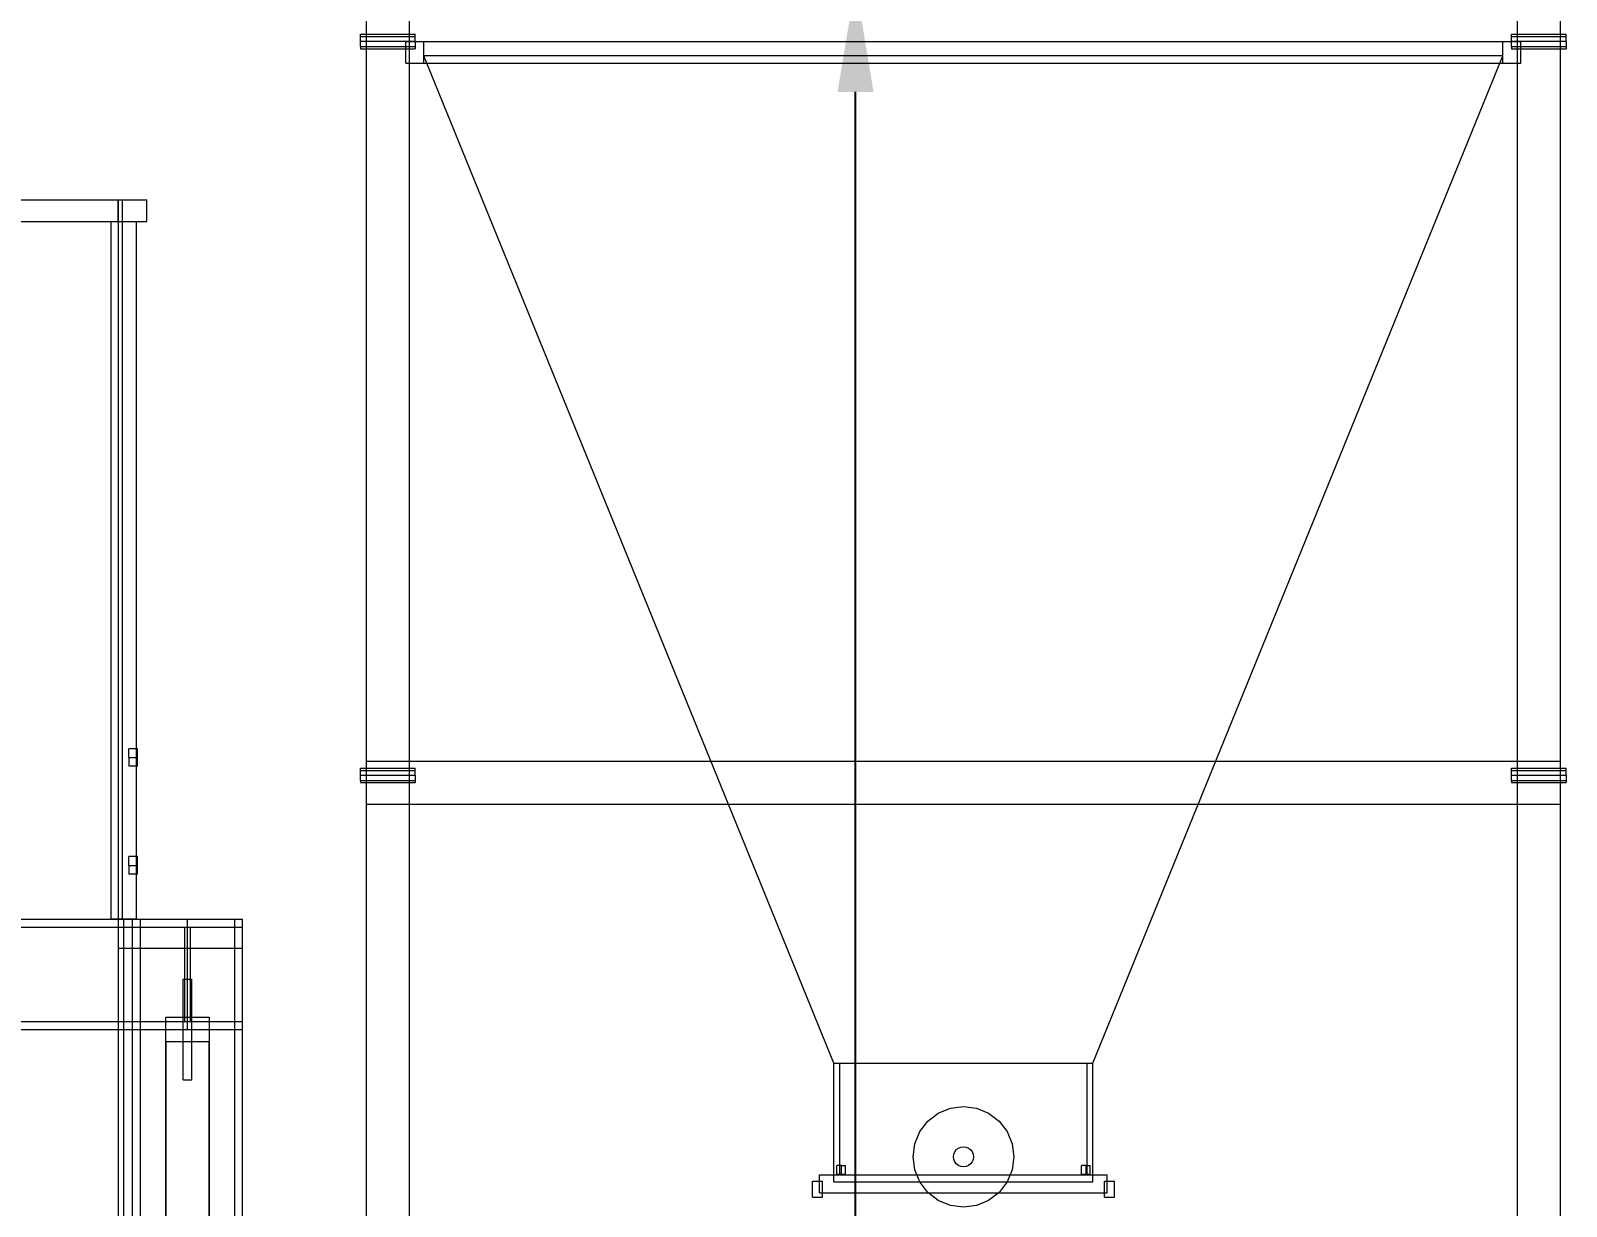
# Model space of a CAD drawing. Header units: millimetres. Extents: x -1970 to 34302, y -65268 to 6837.
# Drawn here: x 1603 to 3738, y -33099 to -31465 of the extents above; entities that cross this region are included whole.
import ezdxf

# ---------------------------------------------------------------- set-up
doc = ezdxf.new("R2010")
doc.units = ezdxf.units.MM
for name, color, linetype, lineweight in [('COTAS_P', 1, 'Continuous', 0), ('frontal_dosificador', 7, 'Continuous', 0), ('frontal_tolva', 7, 'Continuous', 0)]:
    doc.layers.add(name, color=color, linetype=linetype, lineweight=lineweight)
doc.dimstyles.new('R19_100', dxfattribs={"dimtxt": 250, "dimasz": 150, "dimexe": 150, "dimexo": 80, "dimgap": 100, "dimtad": 1, "dimtih": 1, "dimtoh": 1, "dimdsep": 46, "dimcen": 0.09, "dimadec": 0, "dimazin": 0, "dimtfac": 1, "dimtdec": 4, "dimtofl": 0, "dimtmove": 0, "dimatfit": 3, "dimfxl": 1, "dimtolj": 1, "dimtzin": 0, "dimarcsym": 0})

# ---------------------------------------------------------------- blocks, each defined once
blk = doc.blocks.new('*D36')
at = {"layer": 'COTAS_P', "color": 0, "lineweight": -2, "transparency": 16777216}
for p, q in [((2130, -31400), (2900, -31400)), ((2750, -33850), (2750, -31550)), ((2130, -34000), (2900, -34000))]:
    blk.add_line(p, q, dxfattribs=at)
at = {"layer": 'COTAS_P', "color": 0, "transparency": 16777216}
for points in [[(2725, -31550), (2775, -31550), (2750, -31400)], [(2725, -33850), (2775, -33850), (2750, -34000)]]:
    blk.add_solid(points, dxfattribs=at)
at = {"layer": 'Defpoints', "color": 0, "transparency": 16777216}
for p in [(2050, -31400), (2750, -31400), (2050, -34000)]:
    blk.add_point(p, dxfattribs=at)

msp = doc.modelspace()

# ---------------------------------------------------------------- linework, layer by layer
at = {"layer": 'frontal_dosificador'}
for p, q in [((2070, -33980), (2070, -31440)), ((2130, -33980), (2130, -31440)), ((3670, -33980), (3670, -31440)), ((3730, -33980), (3730, -31440)), ((2062, -31472.929), (2062, -31470)), ((2062, -31470), (2138, -31470)), ((2062, -31480), (2062, -31472.929)), ((2062, -31472.929), (2138, -31472.929)), ((2062, -31487.071), (2062, -31480)), ((2138, -31480), (2062, -31480)), ((2125, -31480), (2150, -31480)), ((2125, -31510), (2125, -31480)), ((2138, -31472.929), (2138, -31470)), ((2138, -31480), (2138, -31472.929)), ((2138, -31480), (2138, -31487.071)), ((2150, -31510), (2150, -31480)), ((2150, -31480), (3650, -31480)), ((3650, -31480), (3675, -31480)), ((3650, -31510), (3650, -31480)), ((3662, -31472.929), (3662, -31470)), ((3662, -31470), (3738, -31470)), ((3662, -31480), (3662, -31472.929)), ((3662, -31472.929), (3738, -31472.929)), ((3662, -31487.071), (3662, -31480)), ((3738, -31480), (3662, -31480)), ((3675, -31510), (3675, -31480)), ((3738, -31472.929), (3738, -31470)), ((3738, -31480), (3738, -31472.929)), ((3738, -31480), (3738, -31487.071)), ((2062, -31487.071), (2062, -31490)), ((2062, -31487.071), (2138, -31487.071)), ((2062, -31490), (2138, -31490)), ((2138, -31487.071), (2138, -31490)), ((2720, -32900), (2150, -31500)), ((3650, -31500), (2150, -31500)), ((3080, -32900), (3650, -31500)), ((3662, -31487.071), (3662, -31490)), ((3662, -31487.071), (3738, -31487.071)), ((3662, -31490), (3738, -31490)), ((3738, -31487.071), (3738, -31490)), ((2125, -31510), (2150, -31510)), ((2150, -31510), (3650, -31510)), ((3650, -31510), (3675, -31510)), ((2070, -32480), (2130, -32480)), ((2070, -32540), (2070, -32480)), ((2130, -32540), (2130, -32480)), ((2130, -32480), (3670, -32480)), ((3670, -32480), (3730, -32480)), ((3670, -32540), (3670, -32480)), ((3730, -32540), (3730, -32480)), ((2062, -32492.929), (2062, -32490)), ((2062, -32490), (2138, -32490)), ((2062, -32500), (2062, -32492.929)), ((2062, -32492.929), (2138, -32492.929)), ((2062, -32507.071), (2062, -32500)), ((2138, -32500), (2062, -32500)), ((2062, -32507.071), (2062, -32510)), ((2062, -32507.071), (2138, -32507.071)), ((2138, -32492.929), (2138, -32490)), ((2138, -32500), (2138, -32492.929)), ((2138, -32500), (2138, -32507.071)), ((2138, -32507.071), (2138, -32510)), ((3662, -32492.929), (3662, -32490)), ((3662, -32490), (3738, -32490)), ((3662, -32500), (3662, -32492.929)), ((3662, -32492.929), (3738, -32492.929)), ((3662, -32507.071), (3662, -32500)), ((3738, -32500), (3662, -32500)), ((3662, -32507.071), (3662, -32510)), ((3662, -32507.071), (3738, -32507.071)), ((3738, -32492.929), (3738, -32490)), ((3738, -32500), (3738, -32492.929)), ((3738, -32500), (3738, -32507.071)), ((3738, -32507.071), (3738, -32510)), ((2062, -32510), (2138, -32510)), ((3662, -32510), (3738, -32510)), ((2070, -32540), (2130, -32540)), ((2130, -32540), (3670, -32540)), ((3670, -32540), (3730, -32540)), ((2720, -32900), (3080, -32900)), ((2720, -33065), (2720, -32900)), ((2720, -32900), (2728, -32900)), ((2720, -33055), (2720, -32900)), ((2728, -33055), (2728, -32900)), ((3072, -32900), (3080, -32900)), ((3072, -33055), (3072, -32900)), ((3080, -33065), (3080, -32900)), ((3080, -33055), (3080, -32900)), ((2850.503, -32980.503), (2865, -32969.378)), ((2865, -32969.378), (2881.883, -32962.385)), ((2881.883, -32962.385), (2900, -32960)), ((2900, -32960), (2918.117, -32962.385)), ((2918.117, -32962.385), (2935, -32969.378)), ((2935, -32969.378), (2949.497, -32980.503)), ((2832.385, -33011.883), (2839.378, -32995)), ((2839.378, -32995), (2850.503, -32980.503)), ((2949.497, -32980.503), (2960.622, -32995)), ((2960.622, -32995), (2967.615, -33011.883)), ((2830, -33030), (2832.385, -33011.883)), ((2887.876, -33023), (2890.101, -33020.101)), ((2890.101, -33020.101), (2893, -33017.876)), ((2893, -33017.876), (2896.377, -33016.477)), ((2896.377, -33016.477), (2900, -33016)), ((2900, -33016), (2903.623, -33016.477)), ((2903.623, -33016.477), (2907, -33017.876)), ((2907, -33017.876), (2909.899, -33020.101)), ((2909.899, -33020.101), (2912.124, -33023)), ((2967.615, -33011.883), (2970, -33030)), ((2730, -33042), (2723.938, -33042)), ((2723.938, -33054), (2723.938, -33042)), ((2730, -33042), (2736.062, -33042)), ((2730, -33042), (2730, -33054)), ((2736.062, -33054), (2736.062, -33042)), ((2832.385, -33048.117), (2830, -33030)), ((2886, -33030), (2886.477, -33026.377)), ((2886.477, -33033.623), (2886, -33030)), ((2886.477, -33026.377), (2887.876, -33023)), ((2887.876, -33037), (2886.477, -33033.623)), ((2890.101, -33039.899), (2887.876, -33037)), ((2893, -33042.124), (2890.101, -33039.899)), ((2896.377, -33043.523), (2893, -33042.124)), ((2907, -33042.124), (2903.623, -33043.523)), ((2909.899, -33039.899), (2907, -33042.124)), ((2912.124, -33037), (2909.899, -33039.899)), ((2912.124, -33023), (2913.523, -33026.377)), ((2913.523, -33033.623), (2912.124, -33037)), ((2913.523, -33026.377), (2914, -33030)), ((2914, -33030), (2913.523, -33033.623)), ((2970, -33030), (2967.615, -33048.117)), ((3070, -33042), (3063.938, -33042)), ((3063.938, -33054), (3063.938, -33042)), ((3070, -33042), (3076.062, -33042)), ((3070, -33042), (3070, -33054)), ((3076.062, -33054), (3076.062, -33042)), ((2690, -33064), (2704, -33064)), ((2690, -33086), (2690, -33064)), ((2700, -33055), (3100, -33055)), ((2700, -33080), (2700, -33055)), ((2704, -33086), (2704, -33064)), ((2720, -33055), (2728, -33055)), ((2723.938, -33054), (2730, -33054)), ((2730, -33054), (2736.062, -33054)), ((2839.378, -33065), (2832.385, -33048.117)), ((2900, -33044), (2896.377, -33043.523)), ((2903.623, -33043.523), (2900, -33044)), ((2967.615, -33048.117), (2960.622, -33065)), ((3063.938, -33054), (3070, -33054)), ((3070, -33054), (3076.062, -33054)), ((3072, -33055), (3080, -33055)), ((3096, -33064), (3110, -33064)), ((3096, -33086), (3096, -33064)), ((3100, -33080), (3100, -33055)), ((3110, -33086), (3110, -33064)), ((2700, -33080), (3100, -33080)), ((2720, -33065), (3080, -33065)), ((2850.503, -33079.497), (2839.378, -33065)), ((2865, -33090.622), (2850.503, -33079.497)), ((2949.497, -33079.497), (2935, -33090.622)), ((2960.622, -33065), (2949.497, -33079.497)), ((2690, -33086), (2704, -33086)), ((2881.883, -33097.615), (2865, -33090.622)), ((2900, -33100), (2881.883, -33097.615)), ((2918.117, -33097.615), (2900, -33100)), ((2935, -33090.622), (2918.117, -33097.615)), ((3096, -33086), (3110, -33086))]:
    msp.add_line(p, q, dxfattribs=at)
at = {"layer": 'frontal_tolva'}
for p, q in [((-1725, -31700), (1725, -31700)), ((1725, -31700), (1725, -32700)), ((1725, -31730), (1725, -31700)), ((1725, -31700), (1731, -31700)), ((1725, -31700), (1765, -31700)), ((1731, -32700), (1731, -31700)), ((1765, -31730), (1765, -31700)), ((-1725, -31730), (1725, -31730)), ((1715.5, -32700), (1715.5, -31730)), ((1715.5, -31730), (1750.5, -31730)), ((1725, -31730), (1765, -31730)), ((1750.5, -32700), (1750.5, -31730)), ((1740, -32475), (1740, -32462.876)), ((1752, -32462.876), (1740, -32462.876)), ((1752, -32475), (1752, -32462.876)), ((1740, -32475), (1740, -32487.124)), ((1740, -32475), (1752, -32475)), ((1752, -32487.124), (1740, -32487.124)), ((1752, -32487.124), (1752, -32475)), ((1740, -32625), (1740, -32612.876)), ((1752, -32612.876), (1740, -32612.876)), ((1752, -32625), (1752, -32612.876)), ((1740, -32625), (1740, -32637.124)), ((1740, -32625), (1752, -32625)), ((1752, -32637.124), (1740, -32637.124)), ((1752, -32637.124), (1752, -32625)), ((-1821.5, -32700), (1821.5, -32700)), ((-1725, -32700), (1725, -32700)), ((1750.5, -32700), (1715.5, -32700)), ((1725, -32700), (1725, -33600)), ((1725, -32700), (1733, -32700)), ((1725, -32700), (1731, -32700)), ((1725, -32700), (1898, -32700)), ((1725, -32700), (1725, -32740)), ((1733, -33600), (1733, -32700)), ((1745, -35980), (1745, -32700)), ((1745, -32700), (1756, -32700)), ((1745, -32700), (1898, -32700)), ((1745, -32711), (1745, -32700)), ((1756, -35980), (1756, -32700)), ((1756, -32700), (1887, -32700)), ((1821.5, -32711), (1821.5, -32700)), ((1887, -35980), (1887, -32700)), ((1887, -32700), (1898, -32700)), ((1898, -35980), (1898, -32700)), ((1898, -32711), (1898, -32700)), ((1898, -32740), (1898, -32700)), ((-1821.5, -32711), (1821.5, -32711)), ((1745, -32711), (1898, -32711)), ((1817.5, -32711), (1825.5, -32711)), ((1817.5, -32842), (1817.5, -32711)), ((1821.5, -32842), (1821.5, -32711)), ((1825.5, -32842), (1825.5, -32711)), ((1725, -32740), (1898, -32740)), ((1815.5, -32783), (1827.5, -32783)), ((1815.5, -32923), (1815.5, -32783)), ((1827.5, -32923), (1827.5, -32783)), ((-1821.5, -32842), (1821.5, -32842)), ((1745, -32842), (1898, -32842)), ((1745, -32853), (1745, -32842)), ((1791.5, -34332.806), (1791.5, -32835.806)), ((1791.5, -32835.806), (1851.5, -32835.806)), ((1791.5, -32870.194), (1791.5, -32835.806)), ((1817.5, -32842), (1825.5, -32842)), ((1821.5, -32853), (1821.5, -32842)), ((1851.5, -32835.806), (1851.5, -34332.806)), ((1851.5, -32835.806), (1851.5, -32870.194)), ((1898, -32853), (1898, -32842)), ((-1821.5, -32853), (1821.5, -32853)), ((1745, -32853), (1898, -32853)), ((1851.5, -32870.194), (1791.5, -32870.194)), ((1791.5, -32870.194), (1791.5, -34367.194)), ((1851.5, -34367.194), (1851.5, -32870.194)), ((1815.5, -32923), (1827.5, -32923))]:
    msp.add_line(p, q, dxfattribs=at)

# ---------------------------------------------------------------- dimensions: what is measured, and where the dimension line sits
at = {"layer": 'COTAS_P'}
dim = msp.add_aligned_dim(p1=(2050, -34000), p2=(2050, -31400), distance=-700, text='<> P', dimstyle='R19_100', dxfattribs=at)
dim.commit()
dim.dimension.update_dxf_attribs({"geometry": '*D36', "text_midpoint": (2750, -32700)})

doc.saveas('drawing.dxf')
